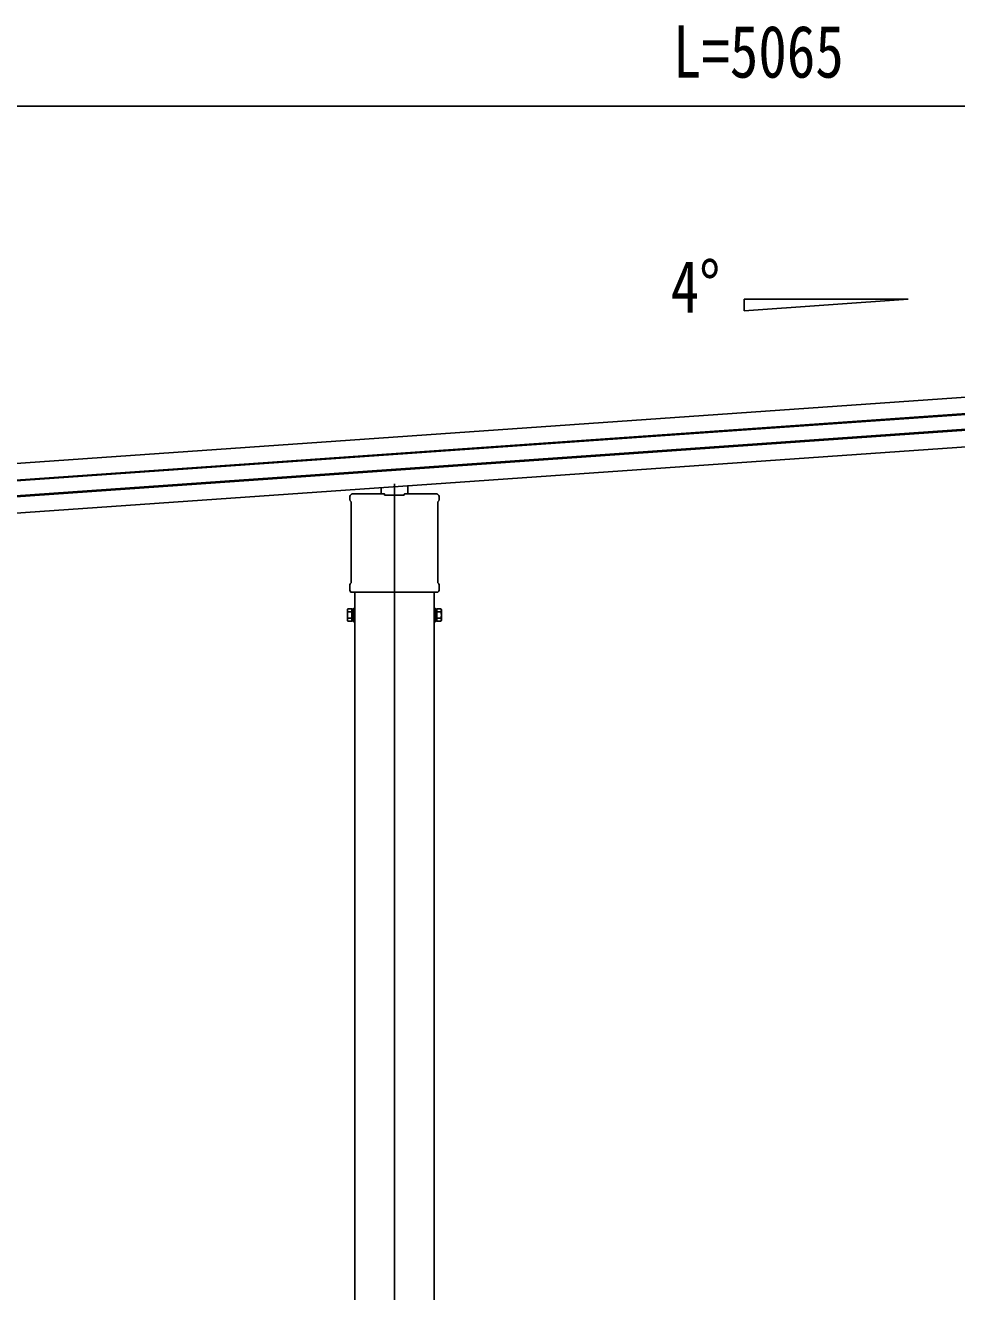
# Model space of a CAD drawing. Units: millimetres, scale not verified. Extents: x -10512 to 10512, y -7425 to 7425.
# Drawn here: x -2277 to -809, y -2767 to -771 of the extents above; entities that cross this region are included whole.
import ezdxf
from ezdxf.enums import TextEntityAlignment as Align

# ---------------------------------------------------------------- set-up
doc = ezdxf.new("R2010")
doc.units = ezdxf.units.MM
doc.header["$LTSCALE"] = 40
for name, color, linetype in [('0-2_USER1', 3, 'Continuous'), ('0-4_YKK_12', 2, 'Continuous'), ('0-5_YKK_13', 4, 'Continuous'), ('0-6_YKK_A1', 4, 'Continuous'), ('0-7_YKK_D', 6, 'Continuous')]:
    doc.layers.add(name, color=color, linetype=linetype)
doc.styles.add('ＭＳ ゴシック', font='')
doc.styles.get('ＭＳ ゴシック').set_extended_font_data('MS Gothic')

msp = doc.modelspace()

# ---------------------------------------------------------------- linework, layer by layer
at = {"layer": '0-4_YKK_12'}
msp.add_line((-1695.38, -1493.27), (-1695.38, -4663.11), dxfattribs=at)
at = {"layer": '0-5_YKK_13'}
for p, q in [((-1674.38, -1509.2), (-1674.38, -1496.42)), ((-1765.63, -1518.2), (-1765.63, -1513.45)), ((-1761.38, -1509.2), (-1711.38, -1509.2)), ((-1716.38, -1509.2), (-1716.38, -1499.35)), ((-1710.88, -1511.2), (-1710.88, -1509.7)), ((-1679.88, -1511.2), (-1710.88, -1511.2)), ((-1679.88, -1509.7), (-1679.88, -1511.2)), ((-1679.38, -1509.2), (-1629.38, -1509.2)), ((-1625.13, -1513.45), (-1625.13, -1518.2)), ((-1763.84, -1521.66), (-1763.84, -1521.66)), ((-1763.63, -1522.07), (-1763.63, -1522.07)), ((-1763.63, -1648.83), (-1763.63, -1522.07)), ((-1627.13, -1522.07), (-1627.13, -1522.07)), ((-1627.13, -1522.07), (-1627.13, -1648.83)), ((-1626.92, -1521.66), (-1626.92, -1521.66)), ((-1765.63, -1660.7), (-1765.63, -1652.7)), ((-1763.84, -1649.23), (-1763.84, -1649.23)), ((-1763.63, -1648.83), (-1763.63, -1648.83)), ((-1627.13, -1648.83), (-1627.13, -1648.83)), ((-1626.92, -1649.23), (-1626.92, -1649.23)), ((-1625.13, -1652.7), (-1625.13, -1660.7)), ((-1763.93, -1664.1), (-1763.93, -1664.1)), ((-1763.47, -1664.2), (-1627.29, -1664.2)), ((-1627.13, -1664.2), (-1627.29, -1664.2)), ((-1769.38, -1691.6), (-1768.62, -1690.28)), ((-1769.38, -1691.6), (-1769.38, -1708.6)), ((-1762.38, -1695.19), (-1768.62, -1695.19)), ((-1628.38, -1695.19), (-1622.14, -1695.19)), ((-1621.38, -1691.6), (-1622.14, -1690.28)), ((-1621.38, -1691.6), (-1621.38, -1708.6)), ((-1769.38, -1708.6), (-1768.62, -1709.91)), ((-1762.38, -1705.01), (-1768.62, -1705.01)), ((-1762.38, -1709.91), (-1768.62, -1709.91)), ((-1759.88, -1709.3), (-1762.38, -1709.3)), ((-1630.88, -1709.3), (-1628.38, -1709.3)), ((-1628.38, -1705.01), (-1622.14, -1705.01)), ((-1628.38, -1709.91), (-1622.14, -1709.91)), ((-1621.38, -1708.6), (-1622.14, -1709.91))]:
    msp.add_line(p, q, dxfattribs=at)
for points in [[(-1763.82, -1664.16), (-1763.87, -1664.13), (-1763.93, -1664.1)], [(-1763.65, -1664.2), (-1763.81, -1664.17), (-1763.82, -1664.16)], [(-1763.47, -1664.2), (-1763.63, -1664.2), (-1763.63, -1664.2), (-1763.65, -1664.2)], [(-1627.11, -1664.2), (-1627.13, -1664.2), (-1627.13, -1664.2)], [(-1626.94, -1664.16), (-1627.1, -1664.2), (-1627.11, -1664.2)], [(-1626.83, -1664.1), (-1626.83, -1664.1), (-1626.94, -1664.16)], [(-1762.38, -1709.91), (-1762.38, -1690.28), (-1768.62, -1690.28)], [(-1762.38, -1709.3), (-1762.38, -1690.9), (-1759.88, -1690.9)], [(-1628.38, -1709.3), (-1628.38, -1690.9), (-1630.88, -1690.9)], [(-1628.38, -1709.91), (-1628.38, -1690.28), (-1622.14, -1690.28)]]:
    msp.add_lwpolyline(points, dxfattribs=at)
for points in [[(-1759.88, -1710.6), (-1759.88, -1689.6), (-1757.88, -1689.6), (-1757.88, -1710.6)], [(-1630.88, -1710.6), (-1630.88, -1689.6), (-1632.88, -1689.6), (-1632.88, -1710.6)]]:
    msp.add_lwpolyline(points, close=True, dxfattribs=at)
for centre, radius, start, end in [((-1761.38, -1513.45), 4.25, 90, 180), ((-1629.38, -1513.45), 4.25, 0, 90), ((-1761.38, -1518.2), 4.25, 180, 234.62358), ((-1764.13, -1522.07), 0.5, 0.0463, 54.58271), ((-1626.63, -1522.07), 0.5, 125.41729, 179.9537), ((-1629.38, -1518.2), 4.25, 305.37642, 0), ((-1761.38, -1652.7), 4.25, 125.37642, 180), ((-1764.13, -1648.83), 0.5, 305.4181, 359.95288), ((-1626.63, -1648.83), 0.5, 180.04713, 234.58188), ((-1629.38, -1652.7), 4.25, 0, 54.62358), ((-1761.38, -1660.7), 4.25, 180, 233.11111), ((-1629.38, -1660.7), 4.25, 306.88889, 0), ((-1765.03, -1692.74), 4.34, 145.61575, 214.38425), ((-1753.14, -1700.1), 16.24, 162.41205, 197.58795), ((-1637.62, -1700.1), 16.24, 342.41205, 17.58795), ((-1625.72, -1692.74), 4.34, 325.61575, 34.38425), ((-1765.03, -1707.46), 4.34, 145.61575, 214.38425), ((-1625.72, -1707.46), 4.34, 325.61575, 34.38425)]:
    msp.add_arc(centre, radius, start, end, dxfattribs=at)
for centre, major_axis, ratio, start_param, end_param in [((-1711.32, -1509.64), (0.481, -0.181), 0.828259, 1.9947436, 1.996569), ((-1711.38, -1509.7), (0.354, 0.354), 0.999467, 5.4996506, 7.06672), ((-1711.32, -1509.64), (-0.181, 0.481), 0.828259, 4.2866163, 4.2884417), ((-1679.38, -1509.7), (0.354, -0.354), 0.999467, 2.358058, 3.9251274), ((-1679.44, -1509.64), (0.181, 0.481), 0.828259, 1.9947436, 1.996569), ((-1679.44, -1509.64), (0.481, 0.181), 0.828259, 1.1450236, 1.146849)]:
    msp.add_ellipse(centre, major_axis=major_axis, ratio=ratio, start_param=start_param, end_param=end_param, dxfattribs=at)
at = {"layer": '0-6_YKK_A1'}
for p, q in [((-3474.62, -1544.11), (1423.62, -1201.59)), ((-1144.05, -1202.49), (-886.04, -1202.49)), ((-1144.05, -1220.54), (-886.04, -1202.49)), ((-1144.05, -1202.49), (-1144.05, -1220.54)), ((-3472.81, -1570.01), (1425.43, -1227.49)), ((-3472.71, -1571.4), (1425.53, -1228.89)), ((-3471.08, -1594.63), (1427.15, -1252.11)), ((-3470.99, -1596.04), (1427.25, -1253.52)), ((-3469.18, -1621.92), (1429.06, -1279.4)), ((-1757.88, -1664.2), (-1757.88, -4612.5)), ((-1632.88, -4612.5), (-1632.88, -1664.2))]:
    msp.add_line(p, q, dxfattribs=at)
at = {"layer": '0-7_YKK_D'}
msp.add_line((-3428.89, -897.92), (1335.64, -897.92), dxfattribs=at)

# ---------------------------------------------------------------- texts
at = {"layer": '0-2_USER1', "style": 'ＭＳ ゴシック', "width": 0.8}
msp.add_text('4°', height=82.48, dxfattribs=at).set_placement((-1260, -1248.5), align=Align.BOTTOM_LEFT)
at = {"layer": '0-7_YKK_D', "style": 'ＭＳ ゴシック', "width": 0.8}
msp.add_text('L=5065', height=82.48, dxfattribs=at).set_placement((-1256.62, -877.92), align=Align.BOTTOM_LEFT)

doc.saveas('drawing.dxf')
